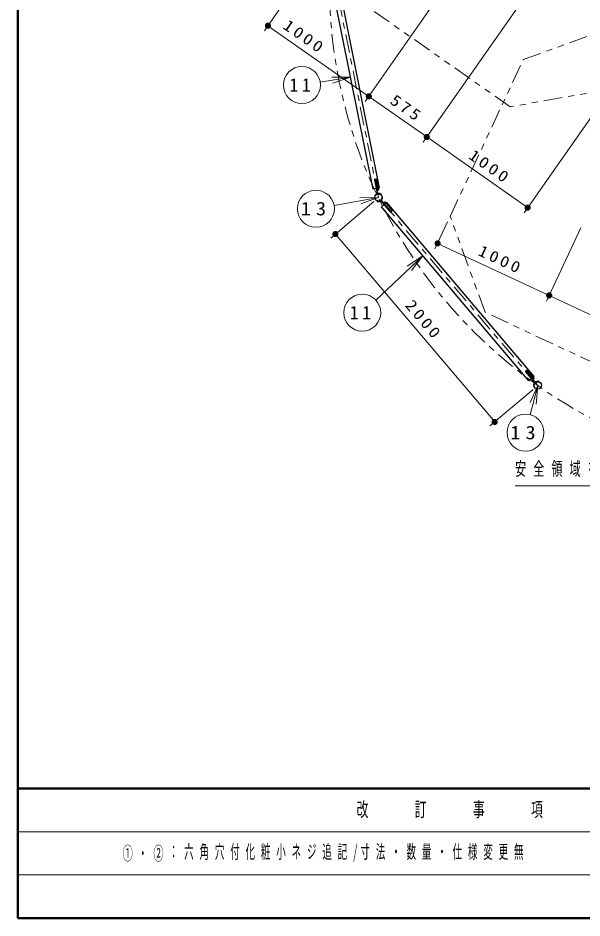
# Model space of a CAD drawing. Units: millimetres on the paper, scale 1:50. Extents: x -805 to -334, y -297 to 267.
# Drawn here: x -805 to -713.4, y 0 to 146.1 of the extents above; entities that cross this region are included whole.
import ezdxf
from ezdxf.enums import TextEntityAlignment as Align

# ---------------------------------------------------------------- set-up
doc = ezdxf.new("R2010")
doc.units = ezdxf.units.MM
doc.linetypes.add('USER2', pattern=[6, 3, -1, 1, -1])
doc.linetypes.add('USER3', pattern=[8, 3, -1, 1, -1, 1, -1])
doc.layers.add('1_50', color=7, linetype='Continuous', lineweight=25)
doc.layers.add('LY_3', color=7, linetype='Continuous', lineweight=13)
doc.layers.add('LY_4', color=7, linetype='Continuous')
doc.styles.add('ＭＳ ゴシック', font='')
doc.styles.get('ＭＳ ゴシック').set_extended_font_data('MS Gothic')

# ---------------------------------------------------------------- blocks, each defined once
blk = doc.blocks.new('filled_dot')
at = {"color": 0, "linetype": 'Continuous', "lineweight": -2, "const_width": 1.25}
blk.add_lwpolyline([(-0.625, 0, 1), (0.625, 0, 1)], format="xyb", close=True, dxfattribs=at)

msp = doc.modelspace()

# ---------------------------------------------------------------- linework, layer by layer
at = {"layer": '1_50', "lineweight": 13}
for p, q in [((-751.489, 163.296), (-764.968, 144.046)), ((-730.137, 158.922), (-748.585, 132.574)), ((-730.137, 158.922), (-748.585, 132.574)), ((-720.717, 152.325), (-739.165, 125.978)), ((-720.717, 152.325), (-739.165, 125.978)), ((-748.012, 133.393), (-764.395, 144.865)), ((-750.972, 136.482), (-755.907, 135.7)), ((-754.014, 136.506), (-750.972, 136.482)), ((-750.972, 136.482), (-753.935, 136.012)), ((-750.972, 136.482), (-753.857, 135.519)), ((-738.592, 126.797), (-748.012, 133.393)), ((-709.303, 133.757), (-722.782, 114.507)), ((-722.209, 115.326), (-738.592, 126.797)), ((-746.45, 116.975), (-753.642, 115.683)), ((-749.491, 116.937), (-746.45, 116.975)), ((-746.45, 116.975), (-749.403, 116.445)), ((-746.45, 116.975), (-749.314, 115.952)), ((-747.208, 116.321), (-754.198, 110.393)), ((-735.216, 113.005), (-737.263, 108.616)), ((-713.589, 112.061), (-719.137, 100.163)), ((-713.589, 112.061), (-719.137, 100.163)), ((-727.565, 80.532), (-753.435, 111.04)), ((-718.714, 101.07), (-736.84, 109.522)), ((-739.224, 107.522), (-746.885, 100.328)), ((-741.753, 105.833), (-739.224, 107.522)), ((-739.224, 107.522), (-741.411, 105.469)), ((-739.224, 107.522), (-741.068, 105.104)), ((-679.237, 82.661), (-718.714, 101.07)), ((-721.811, 83.681), (-720.575, 86.46)), ((-720.575, 86.46), (-721.807, 81.701)), ((-720.575, 86.46), (-721.327, 83.555)), ((-720.575, 86.46), (-720.843, 83.43)), ((-721.338, 85.813), (-728.328, 79.886))]:
    msp.add_line(p, q, dxfattribs=at)
at = {"layer": '1_50', "linetype": 'USER2', "lineweight": 13}
for p, q in [((-746.446, 116.967), (-754.313, 156.186)), ((-720.575, 86.46), (-746.446, 116.967))]:
    msp.add_line(p, q, dxfattribs=at)
at = {"layer": '1_50'}
for p, q in [((-747.329, 118.322), (-754.606, 154.595)), ((-746.251, 118.539), (-753.528, 154.811)), ((-746.251, 118.539), (-747.329, 118.322)), ((-745.093, 116.145), (-745.932, 115.433)), ((-722.005, 87.217), (-745.932, 115.433)), ((-721.166, 87.929), (-745.093, 116.145)), ((-721.166, 87.929), (-722.005, 87.217))]:
    msp.add_line(p, q, dxfattribs=at)
at = {"layer": '1_50', "color": 1}
for p, q in [((-747.078, 119.874), (-747.085, 119.913)), ((-747.054, 119.96), (-746.78, 120.015)), ((-747.031, 119.843), (-746.913, 119.866)), ((-746.913, 119.866), (-746.6, 118.308)), ((-746.375, 118.301), (-746.709, 119.968)), ((-746.6, 118.308), (-746.679, 118.292)), ((-746.618, 118.191), (-746.422, 118.231)), ((-745.593, 116.072), (-745.441, 116.202)), ((-745.491, 116.014), (-745.552, 115.962)), ((-744.463, 114.802), (-745.491, 116.014)), ((-745.356, 116.195), (-744.257, 114.898)), ((-744.559, 114.668), (-744.533, 114.637)), ((-744.555, 114.724), (-744.463, 114.802)), ((-744.477, 114.633), (-744.264, 114.814)), ((-722.535, 88.697), (-722.561, 88.727)), ((-722.557, 88.784), (-722.343, 88.965)), ((-722.479, 88.692), (-722.388, 88.77)), ((-722.388, 88.77), (-721.359, 87.557)), ((-721.159, 87.661), (-722.259, 88.958)), ((-721.359, 87.557), (-721.42, 87.506)), ((-721.319, 87.447), (-721.166, 87.577))]:
    msp.add_line(p, q, dxfattribs=at)
at = {"layer": '1_50', "color": 2}
for p, q in [((-747.052, 119.828), (-746.989, 119.841)), ((-746.609, 117.617), (-747.052, 119.828)), ((-746.546, 117.63), (-746.989, 119.841)), ((-747.016, 117.17), (-747.076, 117.191)), ((-745.998, 117.375), (-745.95, 117.417)), ((-745.849, 117.065), (-745.786, 117.077)), ((-746.641, 116.394), (-746.662, 116.334)), ((-746.038, 116.436), (-744.579, 114.716)), ((-745.989, 116.477), (-744.531, 114.758)), ((-744.579, 114.716), (-744.531, 114.758)), ((-722.491, 88.669), (-722.442, 88.71)), ((-721.032, 86.949), (-722.491, 88.669)), ((-720.984, 86.991), (-722.442, 88.71)), ((-721.172, 86.361), (-721.235, 86.35)), ((-720.381, 87.032), (-720.359, 87.093))]:
    msp.add_line(p, q, dxfattribs=at)
at = {"layer": '1_50', "linetype": 'USER3', "lineweight": 13}
for points in [[(-714.81, 215.679), (-698.493, 218.556), (-675.501, 202.457), (-672.624, 186.14), (-708.73, 134.576), (-725.046, 131.699), (-748.039, 147.798), (-750.916, 164.115)], [(-652.868, 119.607), (-647.201, 104.037), (-659.064, 78.598), (-674.633, 72.932), (-729.126, 98.342), (-734.793, 113.912), (-722.931, 139.35), (-707.362, 145.017)]]:
    msp.add_lwpolyline(points, close=True, dxfattribs=at)
at = {"layer": '1_50', "lineweight": 13}
msp.add_lwpolyline([(-693.171, 82.342), (-703.131, 70.165), (-724.252, 70.165)], dxfattribs=at)
at = {"layer": '1_50', "linetype": 'USER2', "lineweight": 13}
msp.add_circle((-674.432, 151.811), 80, dxfattribs=at)
at = {"layer": '1_50', "lineweight": 13}
for centre in [(-758.87, 135.231), (-756.595, 115.152), (-749.072, 98.274), (-722.559, 78.796)]:
    msp.add_circle(centre, 3, dxfattribs=at)
at = {"layer": '1_50'}
for centre, radius in [((-746.446, 116.967), 0.606), ((-746.446, 116.967), 0.605), ((-746.446, 116.967), 0.605), ((-720.575, 86.46), 0.606), ((-720.575, 86.46), 0.605)]:
    msp.add_circle(centre, radius, dxfattribs=at)
at = {"layer": '1_50', "color": 1}
for centre, radius, start, end in [((-747.046, 119.921), 0.04, 101.3436, 191.3436), ((-747.038, 119.882), 0.04, 191.3436, 281.3436), ((-746.768, 119.956), 0.06, 11.3436, 101.3436), ((-746.626, 118.231), 0.04, 191.3436, 281.3436), ((-746.433, 118.29), 0.06, 281.3436, 11.3436), ((-745.567, 116.042), 0.04, 130.2986, 220.2986), ((-745.402, 116.156), 0.06, 40.2986, 130.2986), ((-744.529, 114.694), 0.04, 130.2986, 220.2986), ((-744.503, 114.663), 0.04, 220.2986, 310.2986), ((-744.302, 114.859), 0.06, 310.2986, 40.2986), ((-722.531, 88.753), 0.04, 130.2986, 220.2986), ((-722.505, 88.723), 0.04, 220.2986, 310.2986), ((-722.304, 88.919), 0.06, 40.2986, 130.2986), ((-721.344, 87.478), 0.04, 220.2986, 310.2986), ((-721.205, 87.622), 0.06, 310.2986, 40.2986)]:
    msp.add_arc(centre, radius, start, end, dxfattribs=at)
at = {"layer": '1_50', "color": 2}
for centre, radius, start, end in [((-746.446, 116.967), 0.669, 42.20007, 160.48713), ((-746.446, 116.967), 0.605, 42.20007, 160.48713), ((-746.446, 116.967), 0.669, 251.15507, 9.44213), ((-746.446, 116.967), 0.605, 251.15507, 9.44213), ((-720.575, 86.46), 0.669, 71.15507, 189.44213), ((-720.575, 86.46), 0.605, 71.15507, 189.44213)]:
    msp.add_arc(centre, radius, start, end, dxfattribs=at)
at = {"layer": 'LY_3', "lineweight": 50}
for p, q in [((-805, 267), (-805, 0)), ((-805, 21), (-420, 21)), ((-805, 0), (-420, 0))]:
    msp.add_line(p, q, dxfattribs=at)
at = {"layer": 'LY_3'}
for p, q in [((-805, 14), (-663.5, 14)), ((-805, 7), (-663.5, 7))]:
    msp.add_line(p, q, dxfattribs=at)

# ---------------------------------------------------------------- block references
at = {"layer": '1_50', "lineweight": 13, "xscale": 0.4, "yscale": 0.4}
for p, rotation in [((-764.395, 144.865), 325), ((-748.012, 133.393), 145), ((-748.012, 133.393), 325), ((-738.592, 126.797), 145), ((-738.592, 126.797), 325), ((-722.209, 115.326), 145), ((-753.435, 111.04), 310.3), ((-736.84, 109.522), 335), ((-718.714, 101.07), 155), ((-718.714, 101.07), 335), ((-727.565, 80.532), 130.3)]:
    msp.add_blockref('filled_dot', p, dxfattribs=dict(at, rotation=rotation))

# ---------------------------------------------------------------- texts
at = {"layer": '1_50', "char_height": 1.833, "attachment_point": 8, "style": 'ＭＳ ゴシック'}
for s, insert, rotation in [('\\T1.33;\\W1.15;1000', (-758.99, 142.301), 325), ('\\T1.33;\\W1.15;575', (-742.387, 130.675), 325), ('\\T1.33;\\W1.15;1000', (-728.861, 121.204), 325), ('\\T1.33;\\W1.15;1000', (-726.973, 106.024), 335), ('\\T1.33;\\W1.15;2000', (-739.777, 96.48), 310.298)]:
    msp.add_mtext(s, dxfattribs=dict(at, insert=insert, rotation=rotation))
at = {"layer": '1_50', "char_height": 2.199, "style": 'ＭＳ ゴシック'}
for s, insert, attachment_point in [('\\T1.43;\\W0.95;11', (-758.87, 135.231), 5), ('\\T1.5;\\W1.1;13', (-756.595, 115.152), 5), ('\\T1.43;\\W0.95;11', (-749.072, 98.274), 5), ('\\T1.5;\\W1.1;13', (-722.559, 78.796), 5), ('\\T1.64;\\W0.6;安全領域を示す', (-724.252, 72.815), 4)]:
    msp.add_mtext(s, dxfattribs=dict(at, insert=insert, attachment_point=attachment_point))
at = {"layer": 'LY_3', "color": 4, "insert": (-734.25, 17.5), "char_height": 2.346, "attachment_point": 5, "style": 'ＭＳ ゴシック'}
msp.add_mtext('\\T1.64;\\W0.6;改\u3000\u3000訂\u3000\u3000事\u3000\u3000項', dxfattribs=at)
at = {"layer": 'LY_4', "style": 'ＭＳ ゴシック'}
for s, width, p in [('①', 0.55, (-788, 10.5)), ('②', 0.55, (-783, 10.5)), ('・', 0.5, (-785.5, 10.5))]:
    msp.add_text(s, height=2.199, dxfattribs=dict(at, width=width)).set_placement(p, align=Align.MIDDLE_LEFT)
at = {"layer": 'LY_4', "insert": (-780.5, 10.5), "char_height": 2.199, "attachment_point": 4, "style": 'ＭＳ ゴシック'}
msp.add_mtext('\\T1.62;\\W0.5;：六角穴付化粧小ネジ追記/寸法・数量・仕様変更無', dxfattribs=at)

doc.saveas('drawing.dxf')
